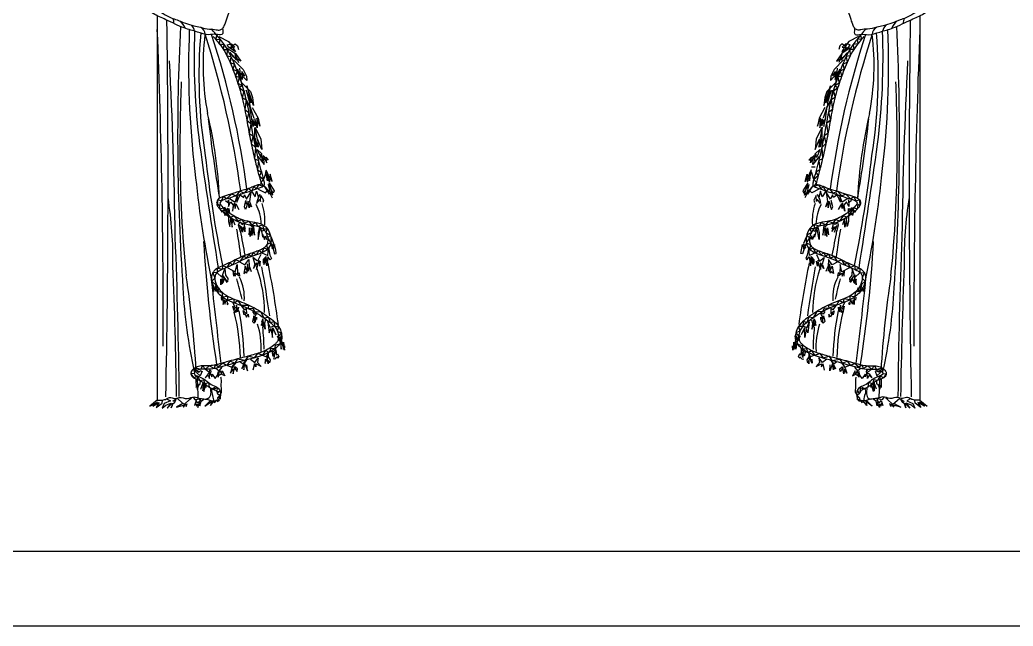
# Model space of a CAD drawing. Header units: inches. Extents: x 8.9 to 51.4, y 16 to 40.8.
# Drawn here: x 42.646 to 46.959, y 15.992 to 18.626 of the extents above; entities that cross this region are included whole.
import ezdxf

# ---------------------------------------------------------------- set-up
doc = ezdxf.new("R2010")
doc.units = ezdxf.units.IN
doc.header["$MEASUREMENT"] = 0
for name, color, linetype in [('02', 2, 'Continuous'), ('4', 4, 'Continuous'), ('kadrbm', 4, 'Continuous')]:
    doc.layers.add(name, color=color, linetype=linetype)

# ---------------------------------------------------------------- blocks, each defined once
blk = doc.blocks.new('kadrbm')
at = {"layer": 'kadrbm', "color": 4}
blk.add_lwpolyline([(0, 0), (0, 24.7972), (21, 24.7972), (21, 0), (0, 0)], close=True, dxfattribs=at)
blk.add_lwpolyline([(20.6631, 0.3257), (20.6631, 24.4603), (0.3369, 24.4603), (0.3369, 0.3257), (20.6631, 0.3257)], dxfattribs=at)

msp = doc.modelspace()

# ---------------------------------------------------------------- linework, layer by layer
at = {"layer": '02'}
for p, q in [((43.2427, 18.6437), (43.2427, 16.9739)), ((46.5535, 18.6437), (46.5535, 16.9739)), ((46.0833, 17.987), (46.0984, 17.987))]:
    msp.add_line(p, q, dxfattribs=at)
for points in [[(43.4997, 18.5589), (43.4963, 18.5408), (43.5148, 18.5413), (43.5118, 18.522), (43.5318, 18.5194), (43.5292, 18.4976), (43.5463, 18.4972), (43.5449, 18.4701), (43.5626, 18.4668), (43.5588, 18.4406), (43.5777, 18.4329), (43.5707, 18.4114), (43.5892, 18.4032), (43.5819, 18.3813), (43.5988, 18.3767), (43.5925, 18.3507), (43.6106, 18.3413), (43.5991, 18.3301), (43.6181, 18.3166), (43.6108, 18.2885), (43.628, 18.279), (43.6226, 18.2363), (43.6398, 18.2233), (43.6312, 18.1905), (43.6485, 18.1755), (43.6417, 18.1322), (43.6582, 18.1225), (43.6504, 18.0886), (43.6688, 18.0713), (43.6652, 18.0223), (43.6818, 18.0148), (43.6773, 17.9739), (43.6947, 17.9646), (43.6842, 17.9482), (43.7037, 17.9318), (43.692, 17.9198), (43.7037, 17.9026), (43.6821, 17.9093), (43.6724, 17.8911), (43.662, 17.9024), (43.6512, 17.8823), (43.6365, 17.8926), (43.6201, 17.8727), (43.5994, 17.8814), (43.5845, 17.861), (43.5641, 17.8692), (43.5433, 17.8479), (43.5297, 17.8588), (43.5205, 17.8391), (43.5045, 17.8436), (43.5035, 17.8181), (43.5119, 17.824), (43.5147, 17.8036), (43.5288, 17.8098), (43.5585, 17.7689), (43.5763, 17.7749), (43.5916, 17.7507), (43.6088, 17.7591), (43.6207, 17.7422), (43.6395, 17.7512), (43.6516, 17.7347), (43.6705, 17.7461), (43.678, 17.7296), (43.7011, 17.7358), (43.7019, 17.7175), (43.7203, 17.7187), (43.7136, 17.7026), (43.7339, 17.69), (43.7215, 17.6785), (43.7355, 17.6577), (43.7184, 17.65), (43.7201, 17.6283), (43.7057, 17.6353), (43.696, 17.6133), (43.6832, 17.6235), (43.6726, 17.6042), (43.6594, 17.615), (43.6507, 17.5971), (43.6402, 17.6088), (43.6309, 17.5901), (43.6162, 17.5996), (43.6014, 17.5768), (43.5827, 17.5837), (43.5685, 17.5606), (43.558, 17.5716), (43.5444, 17.5499), (43.526, 17.5581), (43.5242, 17.5417), (43.5031, 17.547), (43.5032, 17.5273), (43.4839, 17.5281), (43.4925, 17.5033), (43.4795, 17.4905), (43.4955, 17.4756), (43.4999, 17.4469), (43.5224, 17.4435), (43.5257, 17.4224), (43.547, 17.4261), (43.5468, 17.41), (43.5734, 17.4139), (43.5762, 17.3972), (43.5926, 17.4062), (43.6048, 17.386), (43.6406, 17.3864), (43.6362, 17.3726), (43.6577, 17.3731), (43.6654, 17.3574), (43.6901, 17.3591), (43.7052, 17.3315), (43.7254, 17.3348), (43.7332, 17.311), (43.7494, 17.3161), (43.7512, 17.2939), (43.7696, 17.2932), (43.7637, 17.2736), (43.7809, 17.2668), (43.7686, 17.2497), (43.7776, 17.2192), (43.7538, 17.2114), (43.752, 17.1963), (43.7363, 17.1984), (43.7278, 17.1814), (43.7127, 17.19), (43.7, 17.1688), (43.6773, 17.1764), (43.6626, 17.157), (43.637, 17.1649), (43.6247, 17.1467), (43.5895, 17.1524), (43.5794, 17.1349), (43.5575, 17.1439), (43.5433, 17.1249), (43.5265, 17.135), (43.5079, 17.1185), (43.4937, 17.1267), (43.4894, 17.1112), (43.4682, 17.1231), (43.4525, 17.1081), (43.439, 17.1228), (43.4306, 17.1076), (43.4077, 17.1149), (43.4029, 17.0903), (43.3885, 17.0884), (43.401, 17.0702), (43.4162, 17.0788), (43.4267, 17.0591), (43.4429, 17.0614), (43.4485, 17.0451), (43.4649, 17.0504), (43.4679, 17.0305), (43.4868, 17.0211), (43.5037, 17.0285), (43.5002, 17.0116), (43.5155, 17.0127), (43.503, 17.0037), (43.5141, 16.9944), (43.5039, 16.9834), (43.5051, 16.9752)], [(43.5092, 18.5532), (43.5514, 18.5311), (43.5691, 18.5075), (43.5819, 18.4869), (43.551, 18.509), (43.5456, 18.5169), (43.5642, 18.5223), (43.5799, 18.5066), (43.5608, 18.5021), (43.5637, 18.5105), (43.5809, 18.5213), (43.5908, 18.5125), (43.5947, 18.4977)], [(46.2965, 18.5589), (46.2999, 18.5408), (46.2815, 18.5413), (46.2845, 18.522), (46.2645, 18.5194), (46.2671, 18.4976), (46.2499, 18.4972), (46.2514, 18.4701), (46.2336, 18.4668), (46.2375, 18.4406), (46.2186, 18.4329), (46.2256, 18.4114), (46.2071, 18.4032), (46.2144, 18.3813), (46.1975, 18.3767), (46.2038, 18.3507), (46.1856, 18.3413), (46.1972, 18.3301), (46.1782, 18.3166), (46.1854, 18.2885), (46.1682, 18.279), (46.1737, 18.2363), (46.1565, 18.2233), (46.1651, 18.1905), (46.1478, 18.1755), (46.1545, 18.1322), (46.138, 18.1225), (46.1459, 18.0886), (46.1275, 18.0713), (46.1311, 18.0223), (46.1145, 18.0148), (46.119, 17.9739), (46.1016, 17.9646), (46.1121, 17.9482), (46.0926, 17.9318), (46.1043, 17.9198), (46.0926, 17.9026), (46.1142, 17.9093), (46.1239, 17.8911), (46.1343, 17.9024), (46.1451, 17.8823), (46.1598, 17.8926), (46.1762, 17.8727), (46.1969, 17.8814), (46.2118, 17.861), (46.2321, 17.8692), (46.2529, 17.8479), (46.2666, 17.8588), (46.2757, 17.8391), (46.2917, 17.8436), (46.2928, 17.8181), (46.2844, 17.824), (46.2816, 17.8036), (46.2675, 17.8098), (46.2378, 17.7689), (46.22, 17.7749), (46.2046, 17.7507), (46.1874, 17.7591), (46.1756, 17.7422), (46.1567, 17.7512), (46.1447, 17.7347), (46.1258, 17.7461), (46.1183, 17.7296), (46.0952, 17.7358), (46.0944, 17.7175), (46.076, 17.7187), (46.0827, 17.7026), (46.0624, 17.69), (46.0748, 17.6785), (46.0607, 17.6577), (46.0779, 17.65), (46.0762, 17.6283), (46.0906, 17.6353), (46.1003, 17.6133), (46.113, 17.6235), (46.1237, 17.6042), (46.1369, 17.615), (46.1456, 17.5971), (46.1561, 17.6088), (46.1654, 17.5901), (46.1801, 17.5996), (46.1949, 17.5768), (46.2135, 17.5837), (46.2277, 17.5606), (46.2383, 17.5716), (46.2518, 17.5499), (46.2702, 17.5581), (46.2721, 17.5417), (46.2931, 17.547), (46.293, 17.5273), (46.3124, 17.5281), (46.3038, 17.5033), (46.3167, 17.4905), (46.3007, 17.4756), (46.2964, 17.4469), (46.2739, 17.4435), (46.2706, 17.4224), (46.2493, 17.4261), (46.2495, 17.41), (46.2229, 17.4139), (46.2201, 17.3972), (46.2037, 17.4062), (46.1915, 17.386), (46.1556, 17.3864), (46.1601, 17.3726), (46.1385, 17.3731), (46.1309, 17.3574), (46.1062, 17.3591), (46.0911, 17.3315), (46.0709, 17.3348), (46.0631, 17.311), (46.0469, 17.3161), (46.045, 17.2939), (46.0266, 17.2932), (46.0326, 17.2736), (46.0154, 17.2668), (46.0276, 17.2497), (46.0187, 17.2192), (46.0424, 17.2114), (46.0442, 17.1963), (46.0599, 17.1984), (46.0685, 17.1814), (46.0836, 17.19), (46.0963, 17.1688), (46.119, 17.1764), (46.1337, 17.157), (46.1593, 17.1649), (46.1716, 17.1467), (46.2068, 17.1524), (46.2169, 17.1349), (46.2387, 17.1439), (46.253, 17.1249), (46.2698, 17.135), (46.2883, 17.1185), (46.3025, 17.1267), (46.3069, 17.1112), (46.328, 17.1231), (46.3437, 17.1081), (46.3573, 17.1228), (46.3657, 17.1076), (46.3886, 17.1149), (46.3933, 17.0903), (46.4078, 17.0884), (46.3953, 17.0702), (46.3801, 17.0788), (46.3696, 17.0591), (46.3534, 17.0614), (46.3478, 17.0451), (46.3313, 17.0504), (46.3284, 17.0305), (46.3094, 17.0211), (46.2925, 17.0285), (46.2961, 17.0116), (46.2807, 17.0127), (46.2933, 17.0037), (46.2822, 16.9944), (46.2923, 16.9834), (46.2912, 16.9752)], [(46.2871, 18.5532), (46.2448, 18.5311), (46.2271, 18.5075), (46.2144, 18.4869), (46.2453, 18.509), (46.2507, 18.5169), (46.232, 18.5223), (46.2163, 18.5066), (46.2355, 18.5021), (46.2325, 18.5105), (46.2153, 18.5213), (46.2055, 18.5125), (46.2016, 18.4977)], [(43.5461, 18.5029), (43.582, 18.4798), (43.6046, 18.4465), (43.5756, 18.4641), (43.5569, 18.4833), (43.5864, 18.4504), (43.581, 18.4754), (43.5947, 18.4401)], [(46.2502, 18.5029), (46.2143, 18.4798), (46.1917, 18.4465), (46.2207, 18.4641), (46.2394, 18.4833), (46.2099, 18.4504), (46.2153, 18.4754), (46.2015, 18.4401)], [(43.5741, 18.4524), (43.6154, 18.4106), (43.6296, 18.3817), (43.6311, 18.362), (43.6001, 18.3959), (43.6222, 18.3826), (43.6095, 18.4018), (43.6109, 18.3669), (43.5903, 18.4121), (43.6065, 18.3566), (43.6006, 18.4155)], [(46.2222, 18.4524), (46.1809, 18.4106), (46.1667, 18.3817), (46.1652, 18.362), (46.1961, 18.3959), (46.174, 18.3826), (46.1868, 18.4018), (46.1853, 18.3669), (46.206, 18.4121), (46.1897, 18.3566), (46.1956, 18.4155)], [(43.6095, 18.352), (43.6469, 18.3152), (43.6557, 18.2892), (43.6596, 18.2538), (43.6311, 18.3393), (43.6503, 18.2646), (43.6282, 18.3206), (43.6429, 18.2661), (43.6439, 18.2484), (43.6267, 18.2848), (43.6198, 18.3206)], [(46.1867, 18.352), (46.1494, 18.3152), (46.1406, 18.2892), (46.1366, 18.2538), (46.1651, 18.3393), (46.146, 18.2646), (46.1681, 18.3206), (46.1533, 18.2661), (46.1524, 18.2484), (46.1696, 18.2848), (46.1764, 18.3206)], [(43.6548, 18.2451), (43.6803, 18.1985), (43.6872, 18.1641), (43.6754, 18.1985), (43.6764, 18.1568), (43.6666, 18.1965), (43.6675, 18.1656), (43.6577, 18.1926), (43.6592, 18.1627), (43.6528, 18.1946), (43.6449, 18.2505), (43.6621, 18.1985)], [(46.1415, 18.2451), (46.116, 18.1985), (46.1091, 18.1641), (46.1209, 18.1985), (46.1199, 18.1568), (46.1297, 18.1965), (46.1287, 18.1656), (46.1386, 18.1926), (46.1371, 18.1627), (46.1435, 18.1946), (46.1513, 18.2505), (46.1341, 18.1985)], [(43.6666, 18.1602), (43.6926, 18.1092), (43.6965, 18.062), (43.6783, 18.1077), (43.6813, 18.0728), (43.668, 18.1102), (43.6754, 18.0738), (43.6661, 18.1008), (43.6661, 18.1563), (43.6769, 18.1062)], [(46.1297, 18.1602), (46.1037, 18.1092), (46.0997, 18.062), (46.1179, 18.1077), (46.115, 18.0728), (46.1282, 18.1102), (46.1209, 18.0738), (46.1302, 18.1008), (46.1302, 18.1563), (46.1194, 18.1062)], [(43.6798, 18.0323), (43.7073, 17.9974), (43.7049, 18.0283), (43.7177, 18.0053), (43.7137, 18.0293), (43.724, 18.0161), (43.7019, 18.0362), (43.6985, 18.0121), (43.6965, 18.044), (43.6769, 18.0627), (43.6857, 18.0396), (43.6921, 18.0283), (43.6931, 18.0426)], [(46.1164, 18.0323), (46.0889, 17.9974), (46.0914, 18.0283), (46.0786, 18.0053), (46.0825, 18.0293), (46.0722, 18.0161), (46.0943, 18.0362), (46.0978, 18.0121), (46.0997, 18.044), (46.1194, 18.0627), (46.1105, 18.0396), (46.1042, 18.0283), (46.1032, 18.0426)], [(43.7142, 17.9748), (43.729, 17.9419), (43.7407, 17.9243), (43.7324, 17.9552), (43.7304, 17.9223), (43.7191, 17.9567), (43.7211, 17.9262), (43.7142, 17.9665), (43.7093, 17.9483), (43.7059, 17.9351)], [(46.082, 17.9748), (46.0673, 17.9419), (46.0555, 17.9243), (46.0639, 17.9552), (46.0658, 17.9223), (46.0771, 17.9567), (46.0752, 17.9262), (46.082, 17.9665), (46.087, 17.9483), (46.0904, 17.9351)], [(43.6813, 17.8903), (43.7117, 17.875), (43.7201, 17.8824), (43.7304, 17.8682), (43.7078, 17.9035), (43.7442, 17.8642), (43.7284, 17.9177), (43.7501, 17.8829), (43.7461, 17.8731), (43.7245, 17.9104), (43.7348, 17.8677), (43.7417, 17.8525)], [(46.115, 17.8903), (46.0845, 17.875), (46.0762, 17.8824), (46.0659, 17.8682), (46.0885, 17.9035), (46.0521, 17.8642), (46.0678, 17.9177), (46.0462, 17.8829), (46.0501, 17.8731), (46.0718, 17.9104), (46.0614, 17.8677), (46.0546, 17.8525)], [(43.5559, 17.8494), (43.5804, 17.8332), (43.5898, 17.8597), (43.5878, 17.8332), (43.605, 17.8734)], [(43.6035, 17.8636), (43.6178, 17.8538), (43.6217, 17.8651), (43.6305, 17.8469), (43.6492, 17.8778), (43.6433, 17.8366), (43.6517, 17.813), (43.6414, 17.8273), (43.6409, 17.8086), (43.6374, 17.8376), (43.6305, 17.814), (43.6261, 17.8013), (43.6212, 17.8135), (43.6271, 17.841), (43.6281, 17.8253)], [(43.6512, 17.8823), (43.6669, 17.8567), (43.6738, 17.8813), (43.6816, 17.8538), (43.6875, 17.867), (43.6772, 17.8435), (43.6738, 17.8283), (43.6875, 17.8459), (43.691, 17.8361), (43.6924, 17.8631), (43.7033, 17.8425), (43.7003, 17.8327)], [(46.1451, 17.8823), (46.1294, 17.8567), (46.1225, 17.8813), (46.1146, 17.8538), (46.1087, 17.867), (46.1191, 17.8435), (46.1225, 17.8283), (46.1087, 17.8459), (46.1053, 17.8361), (46.1038, 17.8631), (46.093, 17.8425), (46.096, 17.8327)], [(46.1927, 17.8636), (46.1785, 17.8538), (46.1746, 17.8651), (46.1657, 17.8469), (46.1471, 17.8778), (46.153, 17.8366), (46.1446, 17.813), (46.1549, 17.8273), (46.1554, 17.8086), (46.1588, 17.8376), (46.1657, 17.814), (46.1701, 17.8013), (46.1751, 17.8135), (46.1692, 17.841), (46.1682, 17.8253)], [(46.2404, 17.8494), (46.2158, 17.8332), (46.2065, 17.8597), (46.2085, 17.8332), (46.1913, 17.8734)], [(43.5205, 17.79), (43.5303, 17.8008), (43.5357, 17.7757), (43.5421, 17.79), (43.549, 17.7777), (43.5529, 17.8067), (43.5554, 17.7865), (43.5475, 17.8081), (43.5411, 17.7978), (43.5362, 17.8121)], [(43.5392, 17.8415), (43.549, 17.8317), (43.5519, 17.8445), (43.5515, 17.8145), (43.5608, 17.8351), (43.5726, 17.8204), (43.5686, 17.7954), (43.5785, 17.8302), (43.5804, 17.8057), (43.5834, 17.8263), (43.5966, 17.8022)], [(46.2571, 17.8415), (46.2473, 17.8317), (46.2443, 17.8445), (46.2448, 17.8145), (46.2355, 17.8351), (46.2237, 17.8204), (46.2276, 17.7954), (46.2178, 17.8302), (46.2158, 17.8057), (46.2129, 17.8263), (46.1996, 17.8022)], [(46.2758, 17.79), (46.2659, 17.8008), (46.2605, 17.7757), (46.2542, 17.79), (46.2473, 17.7777), (46.2433, 17.8067), (46.2409, 17.7865), (46.2487, 17.8081), (46.2551, 17.7978), (46.26, 17.8121)], [(43.5524, 17.7726), (43.5519, 17.7505), (43.5578, 17.7275), (43.5618, 17.7643), (43.5682, 17.7255), (43.5691, 17.7618), (43.579, 17.7358)], [(46.2438, 17.7726), (46.2443, 17.7505), (46.2384, 17.7275), (46.2345, 17.7643), (46.2281, 17.7255), (46.2271, 17.7618), (46.2173, 17.7358)], [(43.6035, 17.7054), (43.5952, 17.7343), (43.6006, 17.7486), (43.6104, 17.7363), (43.6207, 17.7422), (43.6197, 17.7319), (43.6242, 17.7162), (43.6168, 17.7265), (43.6242, 17.7068), (43.607, 17.7279), (43.6129, 17.7039), (43.6016, 17.7343)], [(43.643, 17.7362), (43.6558, 17.7254), (43.6597, 17.7308), (43.6621, 17.7112), (43.6646, 17.6901), (43.6572, 17.7225), (43.6538, 17.6891), (43.6518, 17.722), (43.6464, 17.6842), (43.643, 17.7225), (43.6395, 17.692)], [(43.7049, 17.7107), (43.6985, 17.7082), (43.6862, 17.7259), (43.6803, 17.7014), (43.6803, 17.6719), (43.6901, 17.7244), (43.7005, 17.6822), (43.7, 17.6955), (43.7088, 17.6719), (43.7118, 17.6881), (43.7172, 17.6714)], [(46.0914, 17.7107), (46.0978, 17.7082), (46.1101, 17.7259), (46.1159, 17.7014), (46.1159, 17.6719), (46.1061, 17.7244), (46.0958, 17.6822), (46.0963, 17.6955), (46.0875, 17.6719), (46.0845, 17.6881), (46.0791, 17.6714)], [(46.1533, 17.7362), (46.1405, 17.7254), (46.1366, 17.7308), (46.1341, 17.7112), (46.1317, 17.6901), (46.139, 17.7225), (46.1425, 17.6891), (46.1444, 17.722), (46.1498, 17.6842), (46.1533, 17.7225), (46.1567, 17.692)], [(46.1927, 17.7054), (46.2011, 17.7343), (46.1957, 17.7486), (46.1859, 17.7363), (46.1756, 17.7422), (46.1765, 17.7319), (46.1721, 17.7162), (46.1795, 17.7265), (46.1721, 17.7068), (46.1893, 17.7279), (46.1834, 17.7039), (46.1947, 17.7343)], [(43.7368, 17.6822), (43.7476, 17.6542), (43.7393, 17.6361), (43.7452, 17.6317), (43.7516, 17.6096), (43.7594, 17.6106), (43.757, 17.6263), (43.7516, 17.6498), (43.7457, 17.6297), (43.7349, 17.6538), (43.7452, 17.6415)], [(46.0595, 17.6822), (46.0486, 17.6542), (46.057, 17.6361), (46.0511, 17.6317), (46.0447, 17.6096), (46.0369, 17.6106), (46.0393, 17.6263), (46.0447, 17.6498), (46.0506, 17.6297), (46.0614, 17.6538), (46.0511, 17.6415)], [(43.6916, 17.6059), (43.6783, 17.5774), (43.6577, 17.5941), (43.666, 17.5647), (43.6601, 17.546), (43.6744, 17.5701), (43.6739, 17.5416), (43.6852, 17.5809), (43.6876, 17.5554), (43.6911, 17.577)], [(43.696, 17.6133), (43.722, 17.602), (43.725, 17.6368), (43.7314, 17.6035), (43.7378, 17.5892), (43.7328, 17.5828), (43.7225, 17.5971), (43.7181, 17.5568), (43.7093, 17.5927), (43.7058, 17.5632), (43.7161, 17.5887), (43.7161, 17.5755), (43.7152, 17.5976), (43.7029, 17.5848), (43.7029, 17.5696)], [(46.1003, 17.6133), (46.0742, 17.602), (46.0713, 17.6368), (46.0649, 17.6035), (46.0585, 17.5892), (46.0634, 17.5828), (46.0737, 17.5971), (46.0782, 17.5568), (46.087, 17.5927), (46.0904, 17.5632), (46.0801, 17.5887), (46.0801, 17.5755), (46.0811, 17.5976), (46.0934, 17.5848), (46.0934, 17.5696)], [(46.1047, 17.6059), (46.118, 17.5774), (46.1386, 17.5941), (46.1302, 17.5647), (46.1361, 17.546), (46.1219, 17.5701), (46.1224, 17.5416), (46.1111, 17.5809), (46.1086, 17.5554), (46.1052, 17.577)], [(43.5484, 17.5489), (43.5814, 17.5317), (43.5892, 17.5631), (43.5902, 17.5214), (43.5976, 17.5263), (43.6, 17.5125), (43.5794, 17.5248), (43.5804, 17.5121), (43.5705, 17.5366), (43.573, 17.5121)], [(43.599, 17.5744), (43.6231, 17.5611), (43.6398, 17.5852), (43.6413, 17.5557), (43.6388, 17.5336), (43.6344, 17.566), (43.6315, 17.5371), (43.6236, 17.5562), (43.6182, 17.5238), (43.6285, 17.5332), (43.6305, 17.5258), (43.6428, 17.5523), (43.6501, 17.5327)], [(46.1972, 17.5744), (46.1732, 17.5611), (46.1565, 17.5852), (46.155, 17.5557), (46.1574, 17.5336), (46.1619, 17.566), (46.1648, 17.5371), (46.1727, 17.5562), (46.1781, 17.5238), (46.1678, 17.5332), (46.1658, 17.5258), (46.1535, 17.5523), (46.1461, 17.5327)], [(46.2478, 17.5489), (46.2149, 17.5317), (46.2071, 17.5631), (46.2061, 17.5214), (46.1987, 17.5263), (46.1962, 17.5125), (46.2169, 17.5248), (46.2159, 17.5121), (46.2257, 17.5366), (46.2233, 17.5121)], [(43.5032, 17.5273), (43.5234, 17.5076), (43.5362, 17.5444), (43.5386, 17.5165), (43.5484, 17.5022), (43.547, 17.488), (43.5253, 17.5189), (43.5288, 17.4855), (43.5219, 17.5008), (43.5185, 17.4752), (43.519, 17.4993), (43.5244, 17.4787), (43.5352, 17.5003), (43.5445, 17.4851)], [(46.293, 17.5273), (46.2729, 17.5076), (46.2601, 17.5444), (46.2577, 17.5165), (46.2478, 17.5022), (46.2493, 17.488), (46.2709, 17.5189), (46.2675, 17.4855), (46.2744, 17.5008), (46.2778, 17.4752), (46.2773, 17.4993), (46.2719, 17.4787), (46.2611, 17.5003), (46.2518, 17.4851)], [(43.4806, 17.4733), (43.487, 17.4453), (43.4895, 17.4639), (43.4954, 17.4468), (43.4973, 17.4684), (43.5062, 17.4443), (43.5101, 17.462), (43.5165, 17.4477)], [(46.3156, 17.4733), (46.3092, 17.4453), (46.3068, 17.4639), (46.3009, 17.4468), (46.2989, 17.4684), (46.2901, 17.4443), (46.2861, 17.462), (46.2798, 17.4477)], [(43.52, 17.421), (43.5215, 17.4087), (43.5274, 17.4171), (43.5283, 17.3896), (43.5323, 17.4102), (43.5352, 17.391), (43.5431, 17.4131), (43.548, 17.3881), (43.5505, 17.396)], [(43.5701, 17.3974), (43.5799, 17.3763), (43.5755, 17.3641), (43.5711, 17.3822), (43.5775, 17.3537), (43.5858, 17.368), (43.5888, 17.3768), (43.5942, 17.3626), (43.5952, 17.3783), (43.5902, 17.3572), (43.5868, 17.3861), (43.5843, 17.3552)], [(43.6074, 17.3856), (43.6202, 17.3655), (43.6291, 17.3719), (43.6295, 17.3483), (43.6222, 17.3547), (43.6217, 17.3567), (43.6143, 17.3616), (43.6187, 17.3439), (43.6227, 17.3498), (43.6305, 17.3346), (43.6374, 17.3474), (43.6384, 17.3341)], [(46.1888, 17.3856), (46.1761, 17.3655), (46.1672, 17.3719), (46.1667, 17.3483), (46.1741, 17.3547), (46.1746, 17.3567), (46.182, 17.3616), (46.1775, 17.3439), (46.1736, 17.3498), (46.1657, 17.3346), (46.1589, 17.3474), (46.1579, 17.3341)], [(46.2262, 17.3974), (46.2163, 17.3763), (46.2208, 17.3641), (46.2252, 17.3822), (46.2188, 17.3537), (46.2104, 17.368), (46.2075, 17.3768), (46.2021, 17.3626), (46.2011, 17.3783), (46.206, 17.3572), (46.2095, 17.3861), (46.2119, 17.3552)], [(46.2763, 17.421), (46.2748, 17.4087), (46.2689, 17.4171), (46.2679, 17.3896), (46.264, 17.4102), (46.261, 17.391), (46.2532, 17.4131), (46.2483, 17.3881), (46.2458, 17.396)], [(43.6553, 17.3595), (43.6627, 17.3472), (43.6749, 17.3526), (43.6666, 17.3379), (43.6656, 17.3124), (43.6617, 17.3398), (43.6553, 17.3158), (43.6627, 17.3084), (43.669, 17.3153), (43.673, 17.3349), (43.674, 17.3236)], [(46.141, 17.3595), (46.1336, 17.3472), (46.1213, 17.3526), (46.1297, 17.3379), (46.1307, 17.3124), (46.1346, 17.3398), (46.141, 17.3158), (46.1336, 17.3084), (46.1272, 17.3153), (46.1233, 17.3349), (46.1223, 17.3236)], [(43.7128, 17.3227), (43.7083, 17.3089), (43.7113, 17.2824), (43.7064, 17.2957), (43.701, 17.3276), (43.6956, 17.3119), (43.7005, 17.2971), (43.7024, 17.3138), (43.7039, 17.2922), (43.6956, 17.305), (43.6941, 17.2976)], [(43.7491, 17.2952), (43.7324, 17.2898), (43.7226, 17.3138), (43.7285, 17.2662), (43.7363, 17.2844), (43.7422, 17.2461), (43.7442, 17.2873), (43.7575, 17.2579)], [(46.0472, 17.2952), (46.0639, 17.2898), (46.0737, 17.3138), (46.0678, 17.2662), (46.0599, 17.2844), (46.054, 17.2461), (46.0521, 17.2873), (46.0388, 17.2579)], [(46.0835, 17.3227), (46.0879, 17.3089), (46.085, 17.2824), (46.0899, 17.2957), (46.0953, 17.3276), (46.1007, 17.3119), (46.0958, 17.2971), (46.0938, 17.3138), (46.0923, 17.2922), (46.1007, 17.305), (46.1022, 17.2976)], [(43.7624, 17.2539), (43.7717, 17.2333), (43.7752, 17.2456), (43.781, 17.2328), (43.7835, 17.2535), (43.782, 17.2549), (43.7688, 17.2333)], [(46.0339, 17.2539), (46.0246, 17.2333), (46.0211, 17.2456), (46.0152, 17.2328), (46.0128, 17.2535), (46.0142, 17.2549), (46.0275, 17.2333)], [(43.7771, 17.2228), (43.7806, 17.1953), (43.7825, 17.2312), (43.7904, 17.1934), (43.7904, 17.2253), (43.7943, 17.1914), (43.7958, 17.2096)], [(46.0191, 17.2228), (46.0157, 17.1953), (46.0137, 17.2312), (46.0059, 17.1934), (46.0059, 17.2253), (46.002, 17.1914), (46.0005, 17.2096)], [(43.7, 17.1688), (43.7172, 17.1624), (43.7241, 17.1777), (43.7246, 17.1619), (43.7329, 17.1492), (43.7305, 17.1354), (43.7241, 17.1462), (43.7241, 17.1315), (43.7196, 17.1654), (43.7157, 17.1423), (43.7123, 17.1521), (43.7098, 17.135), (43.7142, 17.1374)], [(43.7594, 17.1968), (43.7462, 17.1835), (43.7393, 17.1865), (43.7447, 17.1649), (43.7511, 17.1821), (43.7501, 17.159), (43.757, 17.1909), (43.7604, 17.1693), (43.7648, 17.1752), (43.7702, 17.1629), (43.7643, 17.1556), (43.7639, 17.1619), (43.7535, 17.1526), (43.7457, 17.1536)], [(46.0368, 17.1968), (46.0501, 17.1835), (46.057, 17.1865), (46.0516, 17.1649), (46.0452, 17.1821), (46.0462, 17.159), (46.0393, 17.1909), (46.0359, 17.1693), (46.0314, 17.1752), (46.026, 17.1629), (46.0319, 17.1556), (46.0324, 17.1619), (46.0427, 17.1526), (46.0506, 17.1536)], [(46.0963, 17.1688), (46.0791, 17.1624), (46.0722, 17.1777), (46.0717, 17.1619), (46.0634, 17.1492), (46.0658, 17.1354), (46.0722, 17.1462), (46.0722, 17.1315), (46.0766, 17.1654), (46.0806, 17.1423), (46.084, 17.1521), (46.0865, 17.135), (46.082, 17.1374)], [(43.548, 17.1245), (43.5667, 17.1166), (43.5819, 17.1353), (43.5667, 17.1122), (43.5603, 17.0911), (43.5701, 17.1083), (43.5721, 17.0881), (43.5775, 17.1122), (43.5893, 17.098), (43.5908, 17.1102), (43.5795, 17.1186), (43.5751, 17.1107)], [(43.6026, 17.1397), (43.6153, 17.1323), (43.6301, 17.1495), (43.6173, 17.1294), (43.6094, 17.1093), (43.6188, 17.124), (43.6183, 17.1058), (43.6222, 17.1323), (43.634, 17.1019), (43.6315, 17.1269)], [(43.6468, 17.1524), (43.6654, 17.1377), (43.6807, 17.1583), (43.6782, 17.1372), (43.693, 17.1196), (43.6699, 17.1309), (43.6699, 17.1186), (43.664, 17.1313), (43.6576, 17.1039)], [(46.1495, 17.1524), (46.1308, 17.1377), (46.1156, 17.1583), (46.1181, 17.1372), (46.1033, 17.1196), (46.1264, 17.1309), (46.1264, 17.1186), (46.1323, 17.1313), (46.1387, 17.1039)], [(46.1937, 17.1397), (46.1809, 17.1323), (46.1662, 17.1495), (46.179, 17.1294), (46.1868, 17.1093), (46.1775, 17.124), (46.178, 17.1058), (46.1741, 17.1323), (46.1623, 17.1019), (46.1647, 17.1269)], [(46.2482, 17.1245), (46.2296, 17.1166), (46.2143, 17.1353), (46.2296, 17.1122), (46.236, 17.0911), (46.2261, 17.1083), (46.2242, 17.0881), (46.2188, 17.1122), (46.207, 17.098), (46.2055, 17.1102), (46.2168, 17.1186), (46.2212, 17.1107)], [(43.4368, 17.0998), (43.429, 17.0792), (43.4128, 17.0944), (43.4187, 17.0998), (43.4216, 17.0954), (43.428, 17.0993), (43.4334, 17.1032), (43.4344, 17.0978)], [(43.4525, 17.1081), (43.4663, 17.0968), (43.4742, 17.1062), (43.4751, 17.0954), (43.4634, 17.0875), (43.4511, 17.0703), (43.4629, 17.0831), (43.4697, 17.0674), (43.4707, 17.0954), (43.4801, 17.0757), (43.4805, 17.087), (43.4938, 17.0679), (43.5036, 17.0821), (43.5081, 17.0988), (43.5076, 17.0733), (43.514, 17.1032), (43.5223, 17.087), (43.5238, 17.1018), (43.5356, 17.0797), (43.5203, 17.0865), (43.5115, 17.0816)], [(43.4973, 17.1121), (43.5115, 17.1018), (43.5243, 17.117)], [(46.3437, 17.1081), (46.33, 17.0968), (46.3221, 17.1062), (46.3211, 17.0954), (46.3329, 17.0875), (46.3452, 17.0703), (46.3334, 17.0831), (46.3265, 17.0674), (46.3255, 17.0954), (46.3162, 17.0757), (46.3157, 17.087), (46.3025, 17.0679), (46.2926, 17.0821), (46.2882, 17.0988), (46.2887, 17.0733), (46.2823, 17.1032), (46.274, 17.087), (46.2725, 17.1018), (46.2607, 17.0797), (46.2759, 17.0865), (46.2848, 17.0816)], [(46.299, 17.1121), (46.2848, 17.1018), (46.272, 17.117)], [(46.3594, 17.0998), (46.3673, 17.0792), (46.3835, 17.0944), (46.3776, 17.0998), (46.3747, 17.0954), (46.3683, 17.0993), (46.3629, 17.1032), (46.3619, 17.0978)], [(43.4103, 17.0649), (43.4113, 17.0286), (43.4182, 17.0419), (43.4157, 17.0217), (43.4241, 17.0424), (43.429, 17.0438), (43.4295, 17.0571)], [(43.4314, 17.0212), (43.4412, 17.0487), (43.4408, 17.0139), (43.4457, 17.0443), (43.4442, 17.0114), (43.453, 17.0399), (43.4535, 17.0286), (43.4555, 17.0355)], [(46.3648, 17.0212), (46.355, 17.0487), (46.3555, 17.0139), (46.3506, 17.0443), (46.3521, 17.0114), (46.3432, 17.0399), (46.3427, 17.0286), (46.3408, 17.0355)], [(46.386, 17.0649), (46.385, 17.0286), (46.3781, 17.0419), (46.3806, 17.0217), (46.3722, 17.0424), (46.3673, 17.0438), (46.3668, 17.0571)], [(43.2427, 16.9739), (43.2107, 16.948), (43.2441, 16.9657), (43.223, 16.9476), (43.2514, 16.9638), (43.2377, 16.9426), (43.2632, 16.9613), (43.2647, 16.9736)], [(43.2829, 16.9795), (43.2996, 16.9711), (43.2731, 16.9588), (43.2637, 16.9397), (43.279, 16.9525), (43.3016, 16.9608), (43.2858, 16.9397), (43.3075, 16.9613), (43.3065, 16.9495), (43.303, 16.9407), (43.3099, 16.9579), (43.3188, 16.9647), (43.3246, 16.978), (43.3104, 16.9687)], [(43.3536, 16.9593), (43.3256, 16.9431), (43.3625, 16.9534), (43.3551, 16.9431), (43.3669, 16.9564), (43.3684, 16.9456), (43.3723, 16.9598)], [(43.3296, 16.9809), (43.3507, 16.9618), (43.361, 16.9569), (43.3831, 16.9765), (43.3905, 16.9819)], [(43.3988, 16.9858), (43.4077, 16.975), (43.4219, 16.98), (43.4298, 16.975), (43.419, 16.9603), (43.4111, 16.9726), (43.4037, 16.9505), (43.4116, 16.9574), (43.4121, 16.9476), (43.4185, 16.9564), (43.4185, 16.9417), (43.4278, 16.9662), (43.4278, 16.949), (43.4327, 16.9692), (43.445, 16.9785)], [(43.4742, 16.9722), (43.4491, 16.9471), (43.4776, 16.9677), (43.4732, 16.9501), (43.4894, 16.9707), (43.4914, 16.9623), (43.5017, 16.9746), (43.5041, 16.9673), (43.512, 16.9746)], [(46.3221, 16.9722), (46.3472, 16.9471), (46.3187, 16.9677), (46.3231, 16.9501), (46.3069, 16.9707), (46.3049, 16.9623), (46.2946, 16.9746), (46.2921, 16.9673), (46.2843, 16.9746)], [(46.3974, 16.9858), (46.3886, 16.975), (46.3744, 16.98), (46.3665, 16.975), (46.3773, 16.9603), (46.3852, 16.9726), (46.3925, 16.9505), (46.3847, 16.9574), (46.3842, 16.9476), (46.3778, 16.9564), (46.3778, 16.9417), (46.3685, 16.9662), (46.3685, 16.949), (46.3635, 16.9692), (46.3513, 16.9785)], [(46.4667, 16.9809), (46.4456, 16.9618), (46.4353, 16.9569), (46.4132, 16.9765), (46.4058, 16.9819)], [(46.4426, 16.9593), (46.4706, 16.9431), (46.4338, 16.9534), (46.4412, 16.9431), (46.4294, 16.9564), (46.4279, 16.9456), (46.424, 16.9598)], [(46.5134, 16.9795), (46.4967, 16.9711), (46.5232, 16.9588), (46.5325, 16.9397), (46.5173, 16.9525), (46.4947, 16.9608), (46.5104, 16.9397), (46.4888, 16.9613), (46.4898, 16.9495), (46.4932, 16.9407), (46.4864, 16.9579), (46.4775, 16.9647), (46.4716, 16.978), (46.4859, 16.9687)], [(46.5535, 16.9739), (46.5856, 16.948), (46.5522, 16.9657), (46.5733, 16.9476), (46.5448, 16.9638), (46.5586, 16.9426), (46.533, 16.9613), (46.5316, 16.9736)]]:
    msp.add_lwpolyline(points, dxfattribs=at)
for centre, radius, start, end in [((43.2804, 18.6137), 0.0346, 353.9002, 31.0694), ((46.5159, 18.6137), 0.0346, 148.9306, 186.0998), ((-4.2012, 17.9326), 47.4905, 358.86063, 0.83301), ((52.7865, 18.1178), 9.4555, 177.09441, 183.97803), ((43.2444, 18.5243), 0.1372, 27.9339, 44.1351), ((43.3568, 18.567), 0.0487, 11.4473, 47.2941), ((43.415, 18.5618), 0.035, 2.0796, 62.6166), ((46.3813, 18.5618), 0.035, 117.3834, 177.9204), ((46.4394, 18.567), 0.0487, 132.7059, 168.5527), ((46.5519, 18.5243), 0.1372, 135.8649, 152.0661), ((37.0098, 18.1178), 9.4555, 356.02197, 2.90559), ((93.9975, 17.9326), 47.4905, 179.16699, 181.13937), ((11.6841, 17.3086), 31.5844, 359.81767, 2.31395), ((47.2055, 18.4258), 3.8271, 177.6385, 186.8742), ((46.4511, 18.4655), 3.0486, 177.9098, 187.1583), ((45.6114, 18.3828), 2.1881, 175.1401, 189.1006), ((44.5479, 18.4269), 1.1066, 173.0565, 190.8263), ((39.6174, 17.333), 4.0252, 7.8551, 17.7947), ((43.4362, 18.528), 0.0695, 30.0166, 55.615), ((39.9347, 17.3993), 3.7296, 7.5765, 18.1638), ((49.8616, 17.3993), 3.7296, 161.8362, 172.4235), ((50.1789, 17.333), 4.0252, 162.2053, 172.1449), ((46.3601, 18.528), 0.0695, 124.385, 149.9834), ((45.2483, 18.4269), 1.1066, 349.1737, 6.9435), ((44.1849, 18.3828), 2.1881, 350.8994, 4.8599), ((43.3452, 18.4655), 3.0486, 352.8417, 2.0902), ((42.5907, 18.4258), 3.8271, 353.1258, 2.3615), ((78.1122, 17.3086), 31.5844, 177.68605, 180.18233), ((22.0339, 17.3814), 21.2887, 0.8124, 2.87109), ((67.7623, 17.3814), 21.2887, 177.12891, 179.1876), ((50.7454, 18.0631), 7.4046, 177.72607, 180.16442), ((39.0509, 18.0631), 7.4046, 359.83558, 2.27393), ((41.5767, 17.7672), 1.9377, 2.4713, 13.487), ((48.2195, 17.7672), 1.9377, 166.513, 177.5287), ((50.0836, 18.9544), 6.663, 186.53661, 189.53171), ((39.7127, 18.9544), 6.663, 350.46829, 353.46339), ((69.9522, 21.7917), 26.7836, 187.95366, 189.11416), ((19.8441, 21.7917), 26.7836, 350.88584, 352.04634), ((48.595, 18.0504), 5.2542, 180.0928, 185.8661), ((49.0353, 18.6682), 5.62, 186.4516, 191.3929), ((40.7609, 18.6682), 5.62, 348.6071, 353.5484), ((41.2013, 18.0504), 5.2542, 354.1339, 359.9072), ((47.9048, 18.4154), 4.521, 185.6829, 191.5535), ((41.8915, 18.4154), 4.521, 348.4465, 354.3171), ((41.6481, 17.5877), 1.6625, 358.9527, 9.2096), ((43.4918, 17.7322), 0.2022, 1.9131, 27.1096), ((43.4748, 17.7525), 0.2351, 355.3806, 18.8075), ((46.3215, 17.7525), 0.2351, 161.1925, 184.6194), ((46.3045, 17.7322), 0.2022, 152.8904, 178.0869), ((48.1481, 17.5877), 1.6625, 170.7904, 181.0473), ((20.3827, 16.7619), 22.9563, 0.56797, 2.3004), ((39.6672, 17.0563), 3.976, 7.7781, 9.5669), ((61.121, 20.9236), 17.8105, 190.3942, 190.74449), ((28.6753, 20.9236), 17.8105, 349.25551, 349.6058), ((50.1291, 17.0563), 3.976, 170.4331, 172.2219), ((69.4136, 16.7619), 22.9563, 177.6996, 179.43203), ((48.9713, 17.9795), 5.5369, 183.2843, 188.8244), ((40.825, 17.9795), 5.5369, 351.1756, 356.7157), ((22.6675, 16.6946), 20.6609, 0.81764, 2.39303), ((39.8086, 16.7747), 3.9947, 7.5848, 11.4848), ((49.9876, 16.7747), 3.9947, 168.5152, 172.4152), ((67.1288, 16.6946), 20.6609, 177.60697, 179.18236), ((38.5663, 16.797), 4.8551, 3.6268, 8.4852), ((43.1225, 17.3531), 0.5858, 0.1283, 18.9953), ((37.1466, 16.4085), 6.6496, 8.04746, 9.91201), ((52.6496, 16.4085), 6.6496, 170.08799, 171.95254), ((46.6738, 17.3531), 0.5858, 161.0047, 179.8717), ((51.2299, 16.797), 4.8551, 171.5148, 176.3732), ((71.1931, 20.5119), 27.8798, 186.1814, 186.96106), ((38.5375, 16.1632), 5.2248, 13.8351, 14.8325), ((43.4334, 17.4213), 0.1874, 355.0281, 27.6094), ((46.3629, 17.4213), 0.1874, 152.3906, 184.9719), ((51.2588, 16.1632), 5.2248, 165.1675, 166.1649), ((18.6032, 20.5119), 27.8798, 353.03894, 353.8186), ((45.5495, 17.5724), 2.1985, 182.8816, 192.4915), ((44.2468, 17.5724), 2.1985, 347.5085, 357.1184), ((42.6886, 17.1376), 0.9149, 1.3697, 13.8317), ((42.3394, 17.1183), 1.2816, 2.0914, 10.9587), ((47.4569, 17.1183), 1.2816, 169.0413, 177.9086), ((47.1077, 17.1376), 0.9149, 166.1683, 178.6303), ((43.3671, 17.2043), 0.3267, 356.7433, 17.7421), ((46.4292, 17.2043), 0.3267, 162.2579, 183.2567), ((42.5501, 17.175), 1.1565, 0.9958, 5.7426), ((47.2461, 17.175), 1.1565, 174.2574, 179.0042), ((40.303, 16.8926), 3.1187, 1.6748, 3.4567), ((49.4932, 16.8926), 3.1187, 176.5433, 178.3252)]:
    msp.add_arc(centre, radius, start, end, dxfattribs=at)
for points in [[(43.1794, 18.8891), (43.1574, 18.8934), (43.1395, 18.8845), (43.1268, 18.8308), (43.1229, 18.7644), (43.1344, 18.7185), (43.1689, 18.6929), (43.2252, 18.6533), (43.2801, 18.6265), (43.3594, 18.5908), (43.4169, 18.5729), (43.4667, 18.5614), (43.4974, 18.5627), (43.523, 18.5627), (43.5268, 18.5665), (43.5268, 18.578), (43.5255, 18.5869), (43.5153, 18.5818), (43.4987, 18.5831), (43.4693, 18.5856), (43.4297, 18.5933), (43.4015, 18.5997), (43.3645, 18.6112), (43.3287, 18.6252), (43.3031, 18.6342), (43.2686, 18.6533), (43.2367, 18.6725), (43.2009, 18.6929), (43.1741, 18.7159), (43.151, 18.7389), (43.1395, 18.7568), (43.1395, 18.7874), (43.1447, 18.8257), (43.1498, 18.8653), (43.1574, 18.8704), (43.1753, 18.8602), (43.1945, 18.8525), (43.2175, 18.8334), (43.2725, 18.804), (43.3095, 18.7798), (43.3466, 18.7606), (43.399, 18.7414), (43.4514, 18.7197), (43.4948, 18.7082), (43.5319, 18.6967), (43.5588, 18.6955), (43.5651, 18.7019), (43.5639, 18.7133), (43.5575, 18.721), (43.537, 18.7312), (43.5064, 18.7389), (43.4706, 18.7517), (43.4246, 18.7644), (43.3734, 18.781), (43.3389, 18.7989), (43.2801, 18.8296), (43.2584, 18.8423), (43.2328, 18.8538), (43.2124, 18.8679), (43.1983, 18.8768), (43.1881, 18.8829), (43.1794, 18.8891)], [(46.6169, 18.8891), (46.6388, 18.8934), (46.6567, 18.8845), (46.6695, 18.8308), (46.6733, 18.7644), (46.6618, 18.7185), (46.6273, 18.6929), (46.5711, 18.6533), (46.5161, 18.6265), (46.4369, 18.5908), (46.3794, 18.5729), (46.3295, 18.5614), (46.2989, 18.5627), (46.2733, 18.5627), (46.2695, 18.5665), (46.2695, 18.578), (46.2707, 18.5869), (46.281, 18.5818), (46.2976, 18.5831), (46.327, 18.5856), (46.3666, 18.5933), (46.3947, 18.5997), (46.4318, 18.6112), (46.4676, 18.6252), (46.4931, 18.6342), (46.5276, 18.6533), (46.5596, 18.6725), (46.5954, 18.6929), (46.6222, 18.7159), (46.6452, 18.7389), (46.6567, 18.7568), (46.6567, 18.7874), (46.6516, 18.8257), (46.6465, 18.8653), (46.6388, 18.8704), (46.6209, 18.8602), (46.6018, 18.8525), (46.5788, 18.8334), (46.5238, 18.804), (46.4867, 18.7798), (46.4497, 18.7606), (46.3973, 18.7414), (46.3449, 18.7197), (46.3014, 18.7082), (46.2644, 18.6967), (46.2375, 18.6955), (46.2311, 18.7019), (46.2324, 18.7133), (46.2388, 18.721), (46.2592, 18.7312), (46.2899, 18.7389), (46.3257, 18.7517), (46.3717, 18.7644), (46.4228, 18.781), (46.4573, 18.7989), (46.5161, 18.8296), (46.5379, 18.8423), (46.5634, 18.8538), (46.5839, 18.8679), (46.5979, 18.8768), (46.6082, 18.8829), (46.6169, 18.8891)], [(43.56, 18.6962), (43.5617, 18.6869), (43.5598, 18.6789), (43.5512, 18.6537), (43.5401, 18.6205), (43.5333, 18.6026), (43.5254, 18.587)], [(46.2362, 18.6962), (46.2346, 18.6869), (46.2364, 18.6789), (46.2451, 18.6537), (46.2561, 18.6205), (46.2629, 18.6026), (46.2709, 18.587)], [(43.4964, 18.5628), (43.5334, 18.5171), (43.5898, 18.4014), (43.626, 18.2872), (43.655, 18.1397), (43.6796, 18.024), (43.7042, 17.93), (43.7071, 17.9112), (43.7056, 17.9054), (43.6854, 17.8953), (43.6506, 17.8823), (43.6087, 17.8692), (43.5522, 17.8504), (43.5146, 17.8302), (43.5276, 17.811), (43.5623, 17.7835), (43.6231, 17.7546), (43.7056, 17.7329), (43.7302, 17.7011), (43.7259, 17.6346), (43.7027, 17.6167), (43.6361, 17.5921), (43.545, 17.5502), (43.4957, 17.5198), (43.5088, 17.459), (43.5797, 17.4113), (43.655, 17.3795), (43.7244, 17.3355), (43.7737, 17.2863), (43.7794, 17.2285), (43.7418, 17.1894), (43.6492, 17.1533), (43.5464, 17.1258), (43.461, 17.1084), (43.4089, 17.0983), (43.4031, 17.0911), (43.4292, 17.0737), (43.4827, 17.0387), (43.5087, 17.0242), (43.5174, 16.9982), (43.516, 16.9895), (43.5145, 16.9765), (43.5116, 16.9866), (43.5189, 17.0011), (43.5203, 17.0343), (43.5203, 17.0676), (43.5189, 17.0734)], [(46.2999, 18.5628), (46.2629, 18.5171), (46.2064, 18.4014), (46.1702, 18.2872), (46.1413, 18.1397), (46.1167, 18.024), (46.0921, 17.93), (46.0892, 17.9112), (46.0906, 17.9054), (46.1109, 17.8953), (46.1456, 17.8823), (46.1876, 17.8692), (46.2441, 17.8504), (46.2817, 17.8302), (46.2687, 17.811), (46.2339, 17.7835), (46.1731, 17.7546), (46.0907, 17.7329), (46.066, 17.7011), (46.0704, 17.6346), (46.0936, 17.6167), (46.1601, 17.5921), (46.2513, 17.5502), (46.3005, 17.5198), (46.2875, 17.459), (46.2166, 17.4113), (46.1413, 17.3795), (46.0718, 17.3355), (46.0226, 17.2863), (46.0168, 17.2285), (46.0545, 17.1894), (46.1471, 17.1533), (46.2498, 17.1258), (46.3352, 17.1084), (46.3873, 17.0983), (46.3931, 17.0911), (46.3671, 17.0737), (46.3136, 17.0387), (46.2875, 17.0242), (46.2788, 16.9982), (46.2803, 16.9895), (46.2817, 16.9765), (46.2846, 16.9866), (46.2774, 17.0011), (46.276, 17.0343), (46.276, 17.0676), (46.2774, 17.0734)], [(43.4726, 17.0256), (43.474, 17.0011), (43.4639, 16.9808), (43.4552, 16.9779)], [(43.4928, 17.03), (43.4798, 17.0199), (43.4827, 16.9938), (43.487, 16.9692)], [(46.3035, 17.03), (46.3165, 17.0199), (46.3136, 16.9938), (46.3092, 16.9692)], [(46.3237, 17.0256), (46.3223, 17.0011), (46.3324, 16.9808), (46.3411, 16.9779)], [(43.2427, 16.9739), (43.2699, 16.975), (43.2859, 16.9808), (43.296, 16.9851), (43.3177, 16.9808), (43.338, 16.9851), (43.3727, 16.9808), (43.4031, 16.988), (43.4248, 16.9823), (43.4451, 16.9794), (43.4668, 16.975), (43.4841, 16.9707), (43.5116, 16.9779)], [(46.5535, 16.9739), (46.5263, 16.975), (46.5104, 16.9808), (46.5003, 16.9851), (46.4786, 16.9808), (46.4583, 16.9851), (46.4236, 16.9808), (46.3932, 16.988), (46.3715, 16.9823), (46.3512, 16.9794), (46.3295, 16.975), (46.3121, 16.9707), (46.2846, 16.9779)]]:
    msp.add_spline(points, degree=3, dxfattribs=at)
for points, knots in [([(43.4855, 18.5533), (43.4922, 18.5457), (43.4987, 18.5381), (43.514, 18.5195), (43.5223, 18.5085), (43.5371, 18.4851), (43.5438, 18.4727), (43.5623, 18.4344), (43.5726, 18.4071), (43.5922, 18.3525), (43.601, 18.3252), (43.617, 18.2659), (43.6234, 18.2336), (43.6342, 18.1739), (43.6389, 18.1467), (43.6494, 18.0924), (43.6552, 18.0654), (43.6645, 18.0251), (43.6677, 18.0118), (43.6733, 17.9894), (43.6757, 17.9802), (43.6801, 17.9634), (43.6821, 17.9558), (43.6862, 17.9409), (43.6882, 17.9336), (43.6915, 17.9218), (43.6925, 17.9181), (43.6928, 17.9142), (43.6928, 17.9132), (43.6927, 17.9124)], [0, 0, 0, 0, 0.674134, 0.674134, 1.647249, 1.647249, 2.620365, 2.620365, 4.566595, 4.566595, 6.512826, 6.512826, 8.745173, 8.745173, 10.576575, 10.576575, 12.407977, 12.407977, 13.319505, 13.319505, 13.949493, 13.949493, 14.474248, 14.474248, 14.971377, 14.971377, 15.282267, 15.282267, 15.406466, 15.406466, 15.406466, 15.406466]), ([(46.3108, 18.5533), (46.3041, 18.5457), (46.2976, 18.5381), (46.2823, 18.5195), (46.274, 18.5085), (46.2592, 18.4851), (46.2525, 18.4727), (46.234, 18.4344), (46.2236, 18.4071), (46.2041, 18.3525), (46.1952, 18.3252), (46.1793, 18.2659), (46.1729, 18.2336), (46.162, 18.1739), (46.1574, 18.1467), (46.1468, 18.0924), (46.1411, 18.0654), (46.1318, 18.0251), (46.1286, 18.0118), (46.123, 17.9894), (46.1206, 17.9802), (46.1162, 17.9634), (46.1141, 17.9558), (46.1101, 17.9409), (46.1081, 17.9336), (46.1047, 17.9218), (46.1038, 17.9181), (46.1034, 17.9142), (46.1034, 17.9132), (46.1035, 17.9124)], [0, 0, 0, 0, 0.674134, 0.674134, 1.647249, 1.647249, 2.620365, 2.620365, 4.566595, 4.566595, 6.512826, 6.512826, 8.745173, 8.745173, 10.576575, 10.576575, 12.407977, 12.407977, 13.319505, 13.319505, 13.949493, 13.949493, 14.474248, 14.474248, 14.971377, 14.971377, 15.282267, 15.282267, 15.406466, 15.406466, 15.406466, 15.406466]), ([(43.6927, 17.9124), (43.6913, 17.9117), (43.6878, 17.9108), (43.6811, 17.909), (43.6785, 17.9083), (43.6737, 17.9068), (43.6714, 17.906), (43.6647, 17.9036), (43.6606, 17.9019), (43.6509, 17.8978), (43.6457, 17.8957), (43.6341, 17.8918), (43.628, 17.8899), (43.6137, 17.8858), (43.6054, 17.8834), (43.5901, 17.8783), (43.5829, 17.8757), (43.5699, 17.8711), (43.5642, 17.8692), (43.5533, 17.8657), (43.5484, 17.8643), (43.5373, 17.8612), (43.5314, 17.8595), (43.5212, 17.8558), (43.5169, 17.8539), (43.51, 17.8494), (43.5073, 17.8472), (43.5029, 17.8415), (43.5012, 17.8381), (43.5, 17.8316), (43.5001, 17.8285), (43.5012, 17.8234), (43.502, 17.8212), (43.5049, 17.8151), (43.5074, 17.8119), (43.5125, 17.8058), (43.5152, 17.803), (43.5239, 17.7944), (43.5299, 17.7892), (43.5438, 17.7784), (43.5515, 17.7733), (43.5679, 17.7629), (43.5767, 17.7579), (43.5948, 17.749), (43.6042, 17.7452), (43.6217, 17.7399), (43.6295, 17.7383), (43.6446, 17.7357), (43.6519, 17.7347), (43.6683, 17.732), (43.6769, 17.7303), (43.6916, 17.725), (43.6975, 17.7217), (43.7082, 17.7115), (43.7129, 17.7049), (43.7202, 17.6881), (43.7224, 17.6774), (43.7218, 17.6599), (43.7201, 17.6528), (43.7153, 17.6441), (43.7132, 17.6415), (43.7072, 17.6361), (43.7034, 17.6336), (43.6934, 17.6279), (43.687, 17.6249), (43.6737, 17.6197), (43.6668, 17.6174), (43.6504, 17.6121), (43.6408, 17.6092), (43.6076, 17.5969), (43.5871, 17.5855), (43.5577, 17.5714), (43.5501, 17.5679), (43.5338, 17.5611), (43.5246, 17.5577), (43.5079, 17.55), (43.5005, 17.546), (43.4901, 17.5368), (43.4865, 17.5328), (43.4811, 17.5231), (43.4794, 17.5177), (43.4779, 17.5071), (43.4779, 17.5018), (43.48, 17.4844), (43.4844, 17.4726), (43.4949, 17.4531), (43.5006, 17.4453), (43.5131, 17.4319), (43.5199, 17.4263), (43.5395, 17.4129), (43.5528, 17.4068), (43.5788, 17.396), (43.5915, 17.3912), (43.6165, 17.3813), (43.6287, 17.3762), (43.6538, 17.3643), (43.6665, 17.357), (43.6919, 17.3409), (43.7045, 17.3321), (43.7298, 17.3139), (43.7416, 17.305), (43.7551, 17.2894), (43.759, 17.2838), (43.765, 17.2711), (43.7672, 17.2639), (43.769, 17.2501), (43.7687, 17.2435), (43.7663, 17.2336), (43.7646, 17.23), (43.7597, 17.2226), (43.7566, 17.2189), (43.746, 17.2092), (43.7374, 17.2034), (43.7199, 17.1933), (43.7109, 17.189), (43.6832, 17.1776), (43.6637, 17.1721), (43.6234, 17.1612), (43.603, 17.156), (43.5696, 17.1472), (43.5566, 17.1437), (43.5225, 17.1339), (43.5024, 17.1276), (43.4755, 17.1237), (43.4689, 17.123), (43.455, 17.1227), (43.4471, 17.1231), (43.431, 17.1224), (43.4231, 17.1215), (43.4113, 17.117), (43.4076, 17.1151), (43.4016, 17.111), (43.3993, 17.1092), (43.3953, 17.1052), (43.3934, 17.1032), (43.3908, 17.0989), (43.3899, 17.0971), (43.3886, 17.0927), (43.3883, 17.0902), (43.3888, 17.0852), (43.3895, 17.0829), (43.3922, 17.0773), (43.3946, 17.0749), (43.399, 17.0713), (43.4012, 17.07), (43.4074, 17.0668), (43.4115, 17.0652), (43.4186, 17.0625), (43.4216, 17.0613), (43.4267, 17.0591), (43.4291, 17.058), (43.4357, 17.0544), (43.4395, 17.0519), (43.4476, 17.046), (43.4517, 17.0425), (43.4601, 17.0359), (43.4641, 17.0328), (43.4716, 17.0282), (43.4748, 17.0264), (43.4813, 17.0234), (43.4843, 17.0222), (43.4902, 17.0197), (43.493, 17.0183), (43.4965, 17.0161), (43.4975, 17.0152), (43.4992, 17.0133), (43.5001, 17.0119), (43.5019, 17.0083), (43.5027, 17.0058), (43.503, 17.0037)], [15.7504, 15.7504, 15.7504, 15.7504, 16.001328, 16.001328, 16.144465, 16.144465, 16.287601, 16.287601, 16.573874, 16.573874, 17.006594, 17.006594, 17.439313, 17.439313, 17.998567, 17.998567, 18.557821, 18.557821, 18.964936, 18.964936, 19.264071, 19.264071, 19.563205, 19.563205, 19.792521, 19.792521, 19.943451, 19.943451, 20.064682, 20.064682, 20.156502, 20.156502, 20.248323, 20.248323, 20.443165, 20.443165, 20.638007, 20.638007, 21.115074, 21.115074, 21.754301, 21.754301, 22.393528, 22.393528, 23.003131, 23.003131, 23.473269, 23.473269, 23.943407, 23.943407, 24.58322, 24.58322, 25.223033, 25.223033, 25.862845, 25.862845, 26.624527, 26.624527, 27.23169, 27.23169, 27.591636, 27.591636, 27.951581, 27.951581, 28.45304, 28.45304, 28.954499, 28.954499, 29.620184, 29.620184, 31.244637, 31.244637, 31.793006, 31.793006, 32.367728, 32.367728, 32.834092, 32.834092, 33.109022, 33.109022, 33.383951, 33.383951, 33.65888, 33.65888, 34.296283, 34.296283, 34.808462, 34.808462, 35.320641, 35.320641, 36.22516, 36.22516, 37.129679, 37.129679, 38.034199, 38.034199, 39.068871, 39.068871, 40.103544, 40.103544, 41.138216, 41.138216, 41.687042, 41.687042, 42.235867, 42.235867, 42.778045, 42.778045, 43.172882, 43.172882, 43.567719, 43.567719, 44.27001, 44.27001, 44.972301, 44.972301, 46.376883, 46.376883, 47.781466, 47.781466, 48.672879, 48.672879, 50.12754, 50.12754, 50.607323, 50.607323, 51.113318, 51.113318, 51.537052, 51.537052, 51.736315, 51.736315, 51.868118, 51.868118, 51.974861, 51.974861, 52.032726, 52.032726, 52.090592, 52.090592, 52.148457, 52.148457, 52.256437, 52.256437, 52.364416, 52.364416, 52.567638, 52.567638, 52.73477, 52.73477, 52.901902, 52.901902, 53.236165, 53.236165, 53.640054, 53.640054, 53.97388, 53.97388, 54.181337, 54.181337, 54.388794, 54.388794, 54.642286, 54.642286, 54.820829, 54.820829, 54.999372, 54.999372, 55.245399, 55.245399, 55.245399, 55.245399]), ([(46.1035, 17.9124), (46.105, 17.9117), (46.1085, 17.9108), (46.1152, 17.909), (46.1178, 17.9083), (46.1226, 17.9068), (46.1249, 17.906), (46.1316, 17.9036), (46.1356, 17.9019), (46.1453, 17.8978), (46.1506, 17.8957), (46.1621, 17.8918), (46.1683, 17.8899), (46.1826, 17.8858), (46.1909, 17.8834), (46.2062, 17.8783), (46.2134, 17.8757), (46.2264, 17.8711), (46.2321, 17.8692), (46.243, 17.8657), (46.2479, 17.8643), (46.2589, 17.8612), (46.2649, 17.8595), (46.2751, 17.8558), (46.2794, 17.8539), (46.2863, 17.8494), (46.289, 17.8472), (46.2934, 17.8415), (46.295, 17.8381), (46.2962, 17.8316), (46.2961, 17.8285), (46.2951, 17.8234), (46.2943, 17.8212), (46.2913, 17.8151), (46.2889, 17.8119), (46.2837, 17.8058), (46.2811, 17.803), (46.2723, 17.7944), (46.2663, 17.7892), (46.2525, 17.7784), (46.2447, 17.7733), (46.2283, 17.7629), (46.2196, 17.7579), (46.2015, 17.749), (46.1921, 17.7452), (46.1746, 17.7399), (46.1667, 17.7383), (46.1517, 17.7357), (46.1443, 17.7347), (46.128, 17.732), (46.1194, 17.7303), (46.1046, 17.725), (46.0987, 17.7217), (46.088, 17.7115), (46.0834, 17.7049), (46.0761, 17.6881), (46.0739, 17.6774), (46.0744, 17.6599), (46.0762, 17.6528), (46.081, 17.6441), (46.0831, 17.6415), (46.0891, 17.6361), (46.0928, 17.6336), (46.1029, 17.6279), (46.1093, 17.6249), (46.1225, 17.6197), (46.1294, 17.6174), (46.1458, 17.6121), (46.1555, 17.6092), (46.1886, 17.5969), (46.2092, 17.5855), (46.2386, 17.5714), (46.2462, 17.5679), (46.2624, 17.5611), (46.2717, 17.5577), (46.2884, 17.55), (46.2958, 17.546), (46.3062, 17.5368), (46.3098, 17.5328), (46.3152, 17.5231), (46.3169, 17.5177), (46.3184, 17.5071), (46.3183, 17.5018), (46.3163, 17.4844), (46.3119, 17.4726), (46.3014, 17.4531), (46.2957, 17.4453), (46.2832, 17.4319), (46.2764, 17.4263), (46.2568, 17.4129), (46.2435, 17.4068), (46.2175, 17.396), (46.2048, 17.3912), (46.1798, 17.3813), (46.1676, 17.3762), (46.1425, 17.3643), (46.1297, 17.357), (46.1043, 17.3409), (46.0917, 17.3321), (46.0665, 17.3139), (46.0547, 17.305), (46.0412, 17.2894), (46.0373, 17.2838), (46.0313, 17.2711), (46.0291, 17.2639), (46.0273, 17.2501), (46.0275, 17.2435), (46.03, 17.2336), (46.0317, 17.23), (46.0365, 17.2226), (46.0397, 17.2189), (46.0502, 17.2092), (46.0588, 17.2034), (46.0763, 17.1933), (46.0853, 17.189), (46.1131, 17.1776), (46.1326, 17.1721), (46.1728, 17.1612), (46.1932, 17.156), (46.2266, 17.1472), (46.2396, 17.1437), (46.2738, 17.1339), (46.2939, 17.1276), (46.3207, 17.1237), (46.3274, 17.123), (46.3412, 17.1227), (46.3492, 17.1231), (46.3653, 17.1224), (46.3732, 17.1215), (46.3849, 17.117), (46.3887, 17.1151), (46.3947, 17.111), (46.3969, 17.1092), (46.401, 17.1052), (46.4028, 17.1032), (46.4054, 17.0989), (46.4064, 17.0971), (46.4077, 17.0927), (46.408, 17.0902), (46.4075, 17.0852), (46.4068, 17.0829), (46.4041, 17.0773), (46.4017, 17.0749), (46.3972, 17.0713), (46.3951, 17.07), (46.3888, 17.0668), (46.3848, 17.0652), (46.3777, 17.0625), (46.3747, 17.0613), (46.3696, 17.0591), (46.3672, 17.058), (46.3606, 17.0544), (46.3567, 17.0519), (46.3487, 17.046), (46.3445, 17.0425), (46.3362, 17.0359), (46.3322, 17.0328), (46.3247, 17.0282), (46.3214, 17.0264), (46.315, 17.0234), (46.312, 17.0222), (46.306, 17.0197), (46.3033, 17.0183), (46.2998, 17.0161), (46.2988, 17.0152), (46.2971, 17.0133), (46.2962, 17.0119), (46.2943, 17.0083), (46.2936, 17.0058), (46.2933, 17.0037)], [15.7504, 15.7504, 15.7504, 15.7504, 16.001328, 16.001328, 16.144465, 16.144465, 16.287601, 16.287601, 16.573874, 16.573874, 17.006594, 17.006594, 17.439313, 17.439313, 17.998567, 17.998567, 18.557821, 18.557821, 18.964936, 18.964936, 19.264071, 19.264071, 19.563205, 19.563205, 19.792521, 19.792521, 19.943451, 19.943451, 20.064682, 20.064682, 20.156502, 20.156502, 20.248323, 20.248323, 20.443165, 20.443165, 20.638007, 20.638007, 21.115074, 21.115074, 21.754301, 21.754301, 22.393528, 22.393528, 23.003131, 23.003131, 23.473269, 23.473269, 23.943407, 23.943407, 24.58322, 24.58322, 25.223033, 25.223033, 25.862845, 25.862845, 26.624527, 26.624527, 27.23169, 27.23169, 27.591636, 27.591636, 27.951581, 27.951581, 28.45304, 28.45304, 28.954499, 28.954499, 29.620184, 29.620184, 31.244637, 31.244637, 31.793006, 31.793006, 32.367728, 32.367728, 32.834092, 32.834092, 33.109022, 33.109022, 33.383951, 33.383951, 33.65888, 33.65888, 34.296283, 34.296283, 34.808462, 34.808462, 35.320641, 35.320641, 36.22516, 36.22516, 37.129679, 37.129679, 38.034199, 38.034199, 39.068871, 39.068871, 40.103544, 40.103544, 41.138216, 41.138216, 41.687042, 41.687042, 42.235867, 42.235867, 42.778045, 42.778045, 43.172882, 43.172882, 43.567719, 43.567719, 44.27001, 44.27001, 44.972301, 44.972301, 46.376883, 46.376883, 47.781466, 47.781466, 48.672879, 48.672879, 50.12754, 50.12754, 50.607323, 50.607323, 51.113318, 51.113318, 51.537052, 51.537052, 51.736315, 51.736315, 51.868118, 51.868118, 51.974861, 51.974861, 52.032726, 52.032726, 52.090592, 52.090592, 52.148457, 52.148457, 52.256437, 52.256437, 52.364416, 52.364416, 52.567638, 52.567638, 52.73477, 52.73477, 52.901902, 52.901902, 53.236165, 53.236165, 53.640054, 53.640054, 53.97388, 53.97388, 54.181337, 54.181337, 54.388794, 54.388794, 54.642286, 54.642286, 54.820829, 54.820829, 54.999372, 54.999372, 55.245399, 55.245399, 55.245399, 55.245399])]:
    msp.add_open_spline(points, degree=3, knots=knots, dxfattribs=at)
at = {"layer": '4'}
msp.add_line((30.6976, 16.3179), (51.0238, 16.3179), dxfattribs=at)

# ---------------------------------------------------------------- block references
at = {"layer": 'kadrbm'}
msp.add_blockref('kadrbm', (30.3607, 15.9922), dxfattribs=at)

doc.saveas('drawing.dxf')
